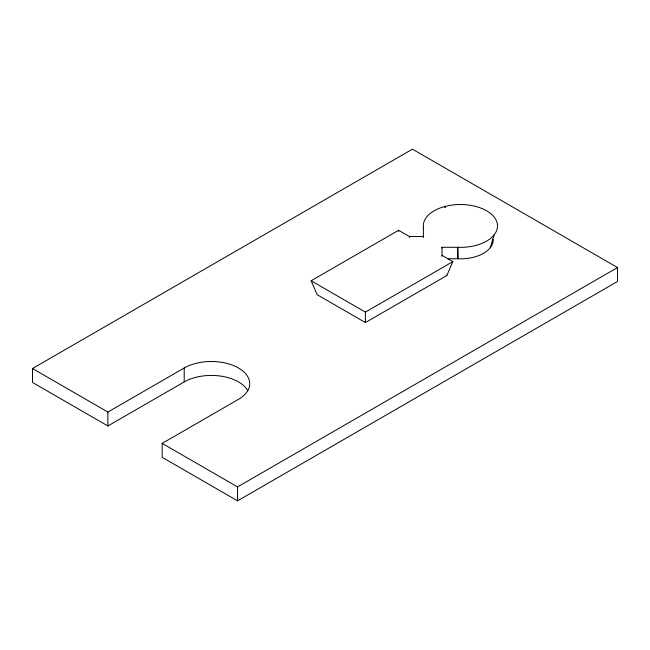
<?xml version="1.0" encoding="UTF-8"?>
<svg xmlns="http://www.w3.org/2000/svg" width="650" height="650" viewBox="0 0 650 650"><rect width="100%" height="100%" fill="white"/><g stroke="black" fill="none" stroke-linecap="round" stroke-linejoin="round"><path stroke-width="0.97" d="M409.281 237.559L409.386 236.535L398.58 230.295L311.131 280.776L317.159 294.71L365.406 322.562L446.826 275.559L452.855 261.625L442.041 255.385L442.041 247.301L457.649 247.301L457.811 258.765L447.793 258.765M441.773 256.319L442.041 255.385M490.214 247.804L494.154 234.821M441.773 248.016L442.041 247.301M32.5 368.526L412.449 149.159L617.5 267.548L617.5 281.474L237.551 500.841L162.167 457.316L162.167 443.389L238.485 399.319A38.383 22.157 0 0 0 238.485 367.989A38.383 22.157 0 0 0 184.202 367.989L107.884 412.051L32.5 368.526L32.5 382.452L107.884 425.977L184.202 381.916A38.383 22.157 0 0 1 247.918 390.861M311.131 280.776L365.406 312.114L452.855 261.625M162.167 443.389L237.551 486.907L617.5 267.548M409.386 236.535L423.394 236.535L423.662 237.559M446.257 275.226L446.826 275.559M423.662 228.386L423.386 227.427A37.099 21.418 0 0 1 459.534 204.523A37.099 21.418 0 0 1 497.486 226.436A37.099 21.418 0 0 1 457.819 247.309L457.966 258.773A32.833 18.956 0 0 0 493.22 239.46M444.941 206.464L445.047 207.48M445.014 206.448L445.12 207.456M423.394 227.524L423.394 236.535M398.58 230.295L398.58 231.376M365.406 312.114L365.406 322.562M237.551 486.907L237.551 500.841M184.202 367.989L184.202 381.916M107.884 412.051L107.884 425.977"/></g></svg>
